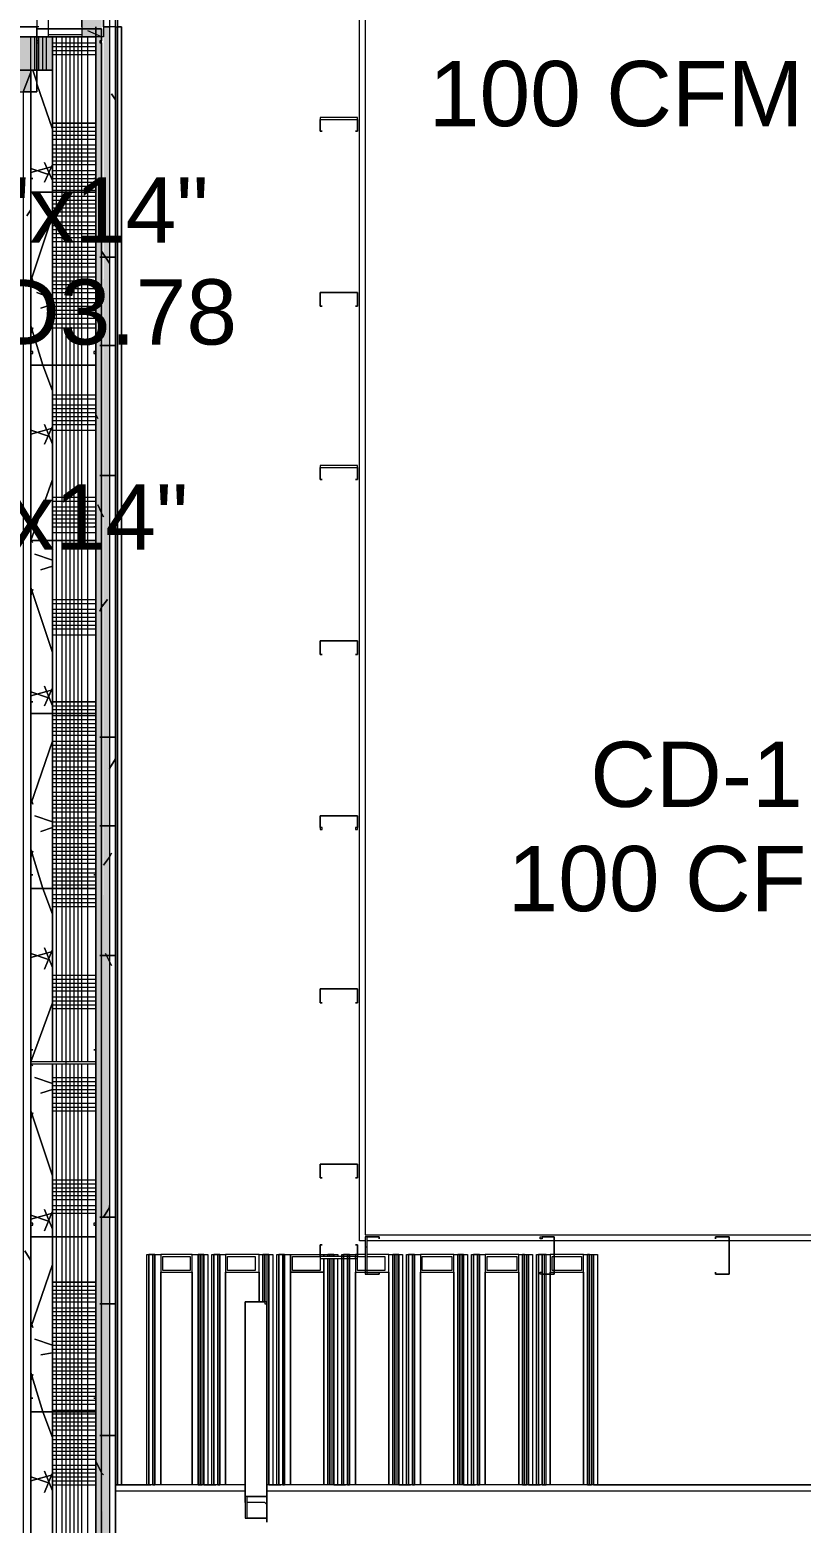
# Model space of a CAD drawing. Header units: metres. Extents: x -2 to 237, y -8 to 52.
# Drawn here: x 43.756 to 45.553, y 27.604 to 31.082 of the extents above; entities that cross this region are included whole.
import ezdxf

# ---------------------------------------------------------------- set-up
doc = ezdxf.new("R2010")
doc.units = ezdxf.units.M
doc.layers.add('PDF_Geometry', color=7, linetype='Continuous', lineweight=0, true_color=0xaaaaaa)
doc.layers.add('PDF_Solid Fills', color=7, linetype='Continuous', lineweight=0, true_color=0xffffff)
doc.layers.add('PDF_Text', color=7, linetype='Continuous', lineweight=0)
doc.styles.add('PDF Helvetica', font='')
doc.styles.get('PDF Helvetica').set_extended_font_data('Helvetica')

msp = doc.modelspace()

# ---------------------------------------------------------------- hatches: boundary and pattern name
at = {"layer": 'PDF_Solid Fills', "lineweight": 0, "transparency": 33554559}
for points in [[(43.9234, 31.0886), (43.928, 32.6522), (43.928, 32.6555), (43.8776, 32.6555), (43.8776, 31.0657), (43.9234, 31.0657)], [(43.928, 31.0886), (43.9234, 22.5851), (43.9234, 22.5622), (43.9417, 22.5622), (43.9417, 31.0886)], [(43.9234, 22.5805), (43.9234, 22.5989), (43.9188, 22.6034), (43.9234, 31.0657), (43.9097, 31.0657), (43.9097, 22.5805)]]:
    msp.add_hatch(color=256, dxfattribs=at).paths.add_polyline_path(points)
h = msp.add_hatch(color=256, dxfattribs=at)
h.paths.add_polyline_path([(43.4973, 31.0657), (43.4973, 30.9878), (43.8088, 30.9878), (43.8088, 31.0657)])
h.paths.add_polyline_path([(40.3462, 30.9878), (41.6647, 30.9924), (41.6692, 30.9924), (41.7651, 30.9878), (41.7655, 30.9878), (41.7655, 31.0657), (40.3406, 31.0657), (40.3406, 30.9878)])
h.paths.add_polyline_path([(42.4481, 31.0657), (42.4481, 30.9878), (42.8146, 30.9878), (42.8146, 31.0657)])
h = msp.add_hatch(color=256, dxfattribs=at)
h.paths.add_polyline_path([(43.4973, 31.0657), (43.4973, 30.9878), (43.8088, 30.9878), (43.8088, 31.0657)])
h.paths.add_polyline_path([(40.3462, 30.9878), (41.6647, 30.9924), (41.6692, 30.9924), (41.7651, 30.9878), (41.7655, 30.9878), (41.7655, 31.0657), (40.3406, 31.0657), (40.3406, 30.9878)])
h.paths.add_polyline_path([(42.4481, 31.0657), (42.4481, 30.9878), (42.8146, 30.9878), (42.8146, 31.0657)])
h = msp.add_hatch(color=256, dxfattribs=at)
h.paths.add_polyline_path([(41.7655, 30.9374), (41.7655, 30.9878), (40.4185, 30.9878), (40.4185, 30.9374)])
h.paths.add_polyline_path([(43.4973, 30.9878), (43.4973, 30.9374), (43.7585, 30.9374), (43.7585, 30.9878)])
h.paths.add_polyline_path([(42.4481, 30.9878), (42.4481, 30.9374), (42.8146, 30.9374), (42.8146, 30.9878)])
h = msp.add_hatch(color=256, dxfattribs=at)
h.paths.add_polyline_path([(41.7655, 30.9374), (41.7655, 30.9878), (40.4185, 30.9878), (40.4185, 30.9374)])
h.paths.add_polyline_path([(43.4973, 30.9878), (43.4973, 30.9374), (43.7585, 30.9374), (43.7585, 30.9878)])
h.paths.add_polyline_path([(42.4481, 30.9878), (42.4481, 30.9374), (42.8146, 30.9374), (42.8146, 30.9878)])

# ---------------------------------------------------------------- linework, layer by layer
at = {"layer": 'PDF_Geometry', "lineweight": 0}
for points in [[(39.8595, 22.5485), (43.7081, 22.5485), (43.9555, 22.5485), (43.9555, 31.0886), (43.9601, 31.0886), (43.9601, 32.5547), (43.9601, 32.738), (43.5248, 32.738), (43.5248, 32.5547), (43.7722, 32.5547), (43.7722, 31.0886), (43.7081, 31.0886), (43.4973, 31.0886), (43.4973, 30.8916), (43.7081, 30.8916), (43.7081, 22.7958), (40.5147, 22.7958), (40.5147, 25.5448), (40.3131, 25.5448), (40.2673, 25.5448)], [(42.2648, 22.5485), (43.5889, 22.5485), (43.9555, 22.5485), (43.9555, 31.0657), (43.9555, 31.0886), (43.9555, 27.6936), (43.9555, 31.0886), (43.9555, 27.6936), (43.9555, 31.0886), (43.9555, 32.5547), (43.9555, 32.7197), (43.9555, 32.7334), (43.9555, 32.738), (43.9601, 32.738), (43.9601, 32.7334), (43.9555, 32.7334), (43.5248, 32.7334), (42.8146, 32.7334), (42.8146, 32.7197)], [(43.5248, 32.7197), (43.5248, 32.7059), (43.7768, 32.7059), (43.928, 32.7059), (43.928, 32.6555), (43.928, 32.5547), (43.928, 32.0828), (43.928, 32.7059), (43.9418, 32.7059), (43.9418, 31.0886), (43.928, 31.0886), (43.9418, 31.0886), (43.9418, 31.0657), (43.9418, 22.5622), (43.9234, 22.5622), (43.7081, 22.5622), (39.8595, 22.5622)], [(43.5248, 32.6555), (43.5248, 32.7059), (42.8146, 32.7059), (42.8146, 32.7197), (43.5248, 32.7197), (43.7768, 32.7197), (43.9418, 32.7197), (43.9418, 32.7059), (43.9418, 32.5547), (43.9418, 31.0886), (43.9418, 22.5622), (43.9234, 22.5622), (43.9234, 31.0519), (43.9234, 22.5805), (43.9097, 22.5805), (43.7081, 22.5805), (39.8595, 22.5805)], [(43.9601, 32.5547), (43.9601, 31.0886), (43.9601, 27.6936), (43.9601, 31.0932), (43.9601, 32.5547), (43.9601, 32.7197), (43.9555, 32.7197)], [(42.8146, 31.0657), (42.8146, 31.0886), (43.4973, 31.0886), (43.4973, 31.0657), (43.7081, 31.0657), (43.7722, 31.0657), (43.7997, 31.0657), (43.7997, 31.084), (43.7997, 31.0886), (43.7997, 32.5547), (43.7997, 32.5776), (43.7768, 32.5776), (43.5248, 32.5776), (42.8146, 32.5776), (42.8146, 32.5547), (43.5248, 32.5547), (43.5248, 32.5776), (43.7768, 32.5776), (43.7997, 32.5776), (43.7997, 32.5547), (43.5248, 32.5547), (43.5248, 32.5776)], [(44.5374, 28.2618), (44.5237, 28.2618), (44.5237, 28.2754), (44.5237, 31.9454), (44.5237, 31.9591), (51.868, 31.9591), (51.868, 31.9454), (51.868, 31.6888), (51.868, 31.281), (51.868, 30.8778)], [(51.8496, 31.6842), (51.8496, 31.9454), (44.5374, 31.9454), (44.5374, 28.2754), (51.8496, 28.2754), (51.8496, 28.4083)], [(43.928, 31.4368), (43.928, 31.0886), (43.928, 31.4368), (43.928, 31.0886), (43.928, 31.0657), (43.9234, 31.0657), (43.9097, 31.0657)], [(43.8776, 31.4322), (43.8776, 31.0886), (43.8776, 31.4322), (43.8776, 31.0886), (43.8776, 31.084), (43.8776, 31.0657), (43.8089, 31.0657), (43.7997, 31.0657)], [(43.7768, 31.0886), (43.4973, 31.0886), (43.4973, 31.0657), (43.7722, 31.0657), (43.9097, 31.0657), (43.9097, 31.084), (43.9097, 31.0886), (43.9097, 31.084), (43.9097, 22.7454), (43.9097, 22.5943), (43.9097, 22.5805), (43.9234, 22.5805), (43.9234, 31.0519)], [(43.9555, 22.5485), (43.9555, 31.0886), (43.9555, 22.5485)], [(43.9693, 27.6936), (43.9693, 31.0886)], [(43.9693, 27.6936), (43.9693, 31.0886)], [(43.8776, 31.0657), (43.9097, 31.0657), (43.9097, 22.7454), (43.9097, 22.5943), (43.8089, 22.5943), (43.7081, 22.5943), (39.8595, 22.5943)], [(42.4481, 30.9374), (42.4481, 30.9878), (41.7655, 30.9878), (41.7655, 31.0657), (42.4481, 31.0657), (42.8146, 31.0657), (43.4973, 31.0657), (42.8146, 31.0657), (42.8146, 30.9878), (43.4973, 30.9878), (43.7081, 30.9878), (43.7585, 30.9878), (43.7722, 30.9878), (43.8089, 30.9878), (43.8089, 30.7037), (43.8089, 30.3006), (43.8089, 29.8928), (43.8089, 29.4896), (43.8089, 29.0819), (43.8089, 28.6787)], [(43.9097, 22.7454), (43.9097, 31.0657), (43.8089, 31.0657), (43.8089, 30.7037), (43.8089, 30.3006), (43.8089, 29.8928), (43.8089, 29.4896), (43.8089, 29.0819), (43.8089, 28.6787), (43.8089, 29.0819), (43.8089, 29.4896), (43.8089, 29.8928), (43.8089, 30.3006), (43.8089, 30.7037), (43.8089, 30.9878), (43.7722, 30.9878), (43.7585, 30.9878), (43.7585, 22.6996)], [(43.7722, 30.997), (43.7722, 30.997)], [(43.4973, 30.9374), (43.7081, 30.9374), (43.7402, 30.9374), (43.7585, 30.9374)], [(43.7585, 22.7454), (43.7585, 30.9374)], [(43.8089, 28.6741), (43.8089, 28.2709), (43.8089, 27.8631), (43.8089, 27.4599), (43.8089, 27.0522), (43.8089, 26.649), (43.8089, 26.2412), (43.8089, 25.8381)], [(46.5991, 28.2618), (46.1959, 28.2618), (45.7881, 28.2618), (45.385, 28.2618), (44.9772, 28.2618), (44.5419, 28.2618)], [(44.9772, 28.2709), (44.9772, 28.2709)], [(44.9772, 28.2709), (44.9772, 28.2709)], [(45.3529, 28.2663), (45.3529, 28.2663)], [(45.3529, 28.2663), (45.3529, 28.2663)], [(44.0288, 27.6936), (44.0288, 28.2296), (44.0379, 28.2296)], [(44.0425, 27.6936), (44.0471, 27.6936), (44.0471, 28.2296), (44.0609, 28.2296), (44.0609, 27.6936), (44.0609, 28.1884), (44.1342, 28.1884), (44.1342, 27.6936), (44.1342, 28.2296), (44.1479, 28.2296), (44.1479, 27.6936), (44.1571, 27.6936), (44.1571, 28.2296)], [(44.0471, 28.2296), (44.0471, 28.2296)], [(44.1479, 27.6936), (44.1479, 28.2296), (44.1525, 28.2296), (44.1571, 28.2296), (44.1708, 28.2296), (44.1708, 27.6936)], [(44.18, 27.6936), (44.18, 28.2296), (44.1891, 28.2296)], [(44.1937, 27.6936), (44.1983, 27.6936), (44.1983, 28.2296), (44.2121, 28.2296), (44.2121, 27.6936), (44.2121, 28.1884), (44.29, 28.1884), (44.29, 28.1197), (44.29, 28.2296), (44.2991, 28.2296), (44.2991, 28.1197), (44.2991, 28.2296), (44.3037, 28.2296), (44.3083, 28.2296), (44.322, 28.2296), (44.322, 27.6936)], [(44.1983, 28.2296), (44.1983, 28.2296)], [(44.3083, 28.2296), (44.3083, 28.1197), (44.3083, 28.1151)], [(44.3312, 27.6936), (44.3312, 28.2296), (44.3404, 28.2296)], [(44.345, 27.6936), (44.3495, 27.6936), (44.3495, 28.2296), (44.3632, 28.2296), (44.3632, 27.6936), (44.3632, 28.1884), (44.4412, 28.1884), (44.4412, 27.6936), (44.4412, 28.2205), (44.4412, 28.1884), (44.3632, 28.1884), (44.3632, 28.2296), (44.432, 28.2296), (44.4412, 28.2296), (44.4412, 28.2251), (44.4412, 28.2296), (44.4503, 28.2296), (44.4503, 28.2251), (44.4503, 28.2296), (44.4549, 28.2296), (44.4595, 28.2296), (44.4732, 28.2296), (44.4732, 28.2251)], [(44.3495, 28.2296), (44.3495, 28.2296)], [(44.432, 28.2205), (44.432, 28.193), (44.3678, 28.193), (44.3678, 28.2251), (44.432, 28.2251)], [(44.4595, 28.2205), (44.4595, 27.6936), (44.4503, 27.6936), (44.4503, 28.2205), (44.4503, 27.6936)], [(44.4595, 28.2296), (44.4595, 28.2251)], [(44.4732, 27.6936), (44.4732, 28.2205)], [(44.4824, 27.6936), (44.4824, 28.2205), (44.4824, 28.2296), (44.4915, 28.2296)], [(44.4961, 27.6936), (44.5007, 27.6936), (44.5007, 28.2205), (44.5007, 28.2296), (44.5145, 28.2296), (44.5145, 28.2205), (44.5145, 27.6936), (44.5145, 28.1884), (44.5374, 28.1884), (44.5923, 28.1884), (44.5923, 27.6936), (44.5923, 28.2296), (44.6015, 28.2296), (44.6015, 27.6936), (44.6015, 28.2296), (44.6061, 28.2296), (44.6107, 28.2296), (44.6244, 28.2296), (44.6244, 27.6936)], [(44.5007, 28.2296), (44.5007, 28.2296)], [(44.5374, 28.2296), (44.5191, 28.2296), (44.5145, 28.2296), (44.5145, 28.2205), (44.5145, 28.1884), (44.5374, 28.1884), (44.5923, 28.1884), (44.5923, 28.2296), (44.5419, 28.2296)], [(44.5419, 28.2251), (44.5832, 28.2251), (44.5832, 28.193), (44.5374, 28.193), (44.5191, 28.193), (44.5191, 28.2251), (44.5374, 28.2251)], [(44.6107, 28.2296), (44.6107, 27.6936), (44.6015, 27.6936)], [(44.6336, 27.6936), (44.6336, 28.2296), (44.6427, 28.2296)], [(44.6473, 27.6936), (44.6519, 27.6936), (44.6519, 28.2296), (44.6657, 28.2296), (44.6657, 27.6936), (44.6657, 28.1884), (44.7435, 28.1884), (44.7435, 27.6936), (44.7435, 28.2296), (44.7527, 28.2296), (44.7527, 27.6936), (44.7527, 28.2296), (44.7573, 28.2296), (44.7619, 28.2296), (44.7756, 28.2296), (44.7756, 27.6936)], [(44.6519, 28.2296), (44.6519, 28.2296)], [(44.7619, 28.2296), (44.7619, 27.6936), (44.7527, 27.6936)], [(44.7848, 27.6936), (44.7848, 28.2296), (44.794, 28.2296)], [(44.7986, 27.6936), (44.8031, 27.6936), (44.8031, 28.2296), (44.8168, 28.2296), (44.8168, 27.6936), (44.8168, 28.1884), (44.8948, 28.1884), (44.8948, 27.6936), (44.8948, 28.2296), (44.9039, 28.2296), (44.9039, 27.6936), (44.9039, 28.2296), (44.9085, 28.2296), (44.913, 28.2296), (44.9176, 28.2296), (44.9176, 27.6936), (44.9176, 28.2296)], [(44.8031, 28.2296), (44.8031, 28.2296)], [(44.9085, 27.6936), (44.9085, 28.2296), (44.9039, 28.2296), (44.913, 28.2296), (44.9176, 28.2296), (44.9268, 28.2296), (44.9268, 27.6936)], [(44.936, 27.6936), (44.936, 28.2296), (44.9451, 28.2296)], [(44.9497, 27.6936), (44.9497, 28.1838), (44.9497, 28.2296), (44.9497, 28.1838), (44.9497, 27.6936), (44.9589, 27.6936), (44.9589, 28.1838), (44.9589, 28.2296), (44.9543, 28.2296), (44.9497, 28.2296), (44.9406, 28.2296), (44.9497, 28.2296), (44.9589, 28.2296), (44.9543, 28.2296), (44.9543, 28.1838), (44.9543, 27.6936)], [(44.9589, 27.6936), (44.9589, 28.1838), (44.9589, 28.2296), (44.968, 28.2296), (44.968, 28.1838), (44.968, 27.6936), (44.968, 28.1838), (44.968, 28.1884), (44.9772, 28.1884), (45.0459, 28.1884), (45.0459, 27.6936), (45.0459, 28.2296), (45.0551, 28.2296), (45.0597, 28.2296), (45.0643, 28.2296), (45.0689, 28.2296), (45.0689, 27.6936), (45.0689, 28.2296)], [(45.0597, 27.6936), (45.0597, 28.2296), (45.0551, 28.2296), (45.0643, 28.2296), (45.0689, 28.2296), (45.078, 28.2296), (45.078, 27.6936)], [(44.9772, 28.1838), (44.9772, 28.1838)], [(44.9772, 28.1838), (44.9772, 28.1838)], [(45.3529, 28.1884), (45.3529, 28.1884)], [(45.3529, 28.1884), (45.3529, 28.1884)], [(44.3083, 28.0785), (44.3083, 27.6662), (44.3083, 27.6157), (44.3083, 27.6111), (44.3083, 27.6066), (44.3083, 28.0739)], [(44.2579, 27.6936), (43.9555, 27.6936), (44.0379, 27.6936)], [(43.9967, 27.6936), (43.9555, 27.6936)], [(44.1617, 27.6936), (44.1891, 27.6936)], [(45.0689, 27.6936), (46.8603, 27.6936), (44.3083, 27.6936)], [(44.3128, 27.6936), (44.3404, 27.6936)], [(44.464, 27.6936), (44.4915, 27.6936)], [(44.6153, 27.6936), (44.6427, 27.6936)], [(44.7664, 27.6936), (44.794, 27.6936)], [(44.9039, 27.6936), (44.913, 27.6936)], [(44.9176, 27.6936), (44.9451, 27.6936)], [(45.0551, 27.6936), (45.0643, 27.6936)], [(43.9555, 27.6798), (44.2579, 27.6798)], [(44.3083, 27.6478), (44.3037, 27.6524), (44.2625, 27.6524)], [(44.3083, 27.6798), (46.8603, 27.6798)]]:
    msp.add_lwpolyline(points, dxfattribs=at)
for points in [[(43.9601, 31.0886), (43.9647, 31.0886), (43.9693, 31.0886), (43.9647, 31.0886), (43.9693, 31.0886), (43.9647, 31.0886), (43.9601, 31.0886), (43.9601, 27.6936), (43.9601, 31.0932), (43.9601, 32.5547)], [(43.7722, 31.0886), (43.6944, 31.0886), (43.7722, 31.0886), (43.7722, 30.9374)], [(43.9555, 31.0886), (43.9418, 31.0886), (43.9418, 22.5485), (43.9555, 22.5485)], [(43.9693, 31.0886), (43.9693, 27.6936)], [(43.4973, 31.0657), (43.4973, 30.9878), (43.7722, 30.9878), (43.8089, 30.9878), (43.8089, 31.0657), (43.7722, 31.0657)], [(43.9234, 31.0519), (43.9234, 31.084), (43.7768, 31.084), (43.7722, 31.084), (43.7722, 31.0519), (43.7768, 31.0519), (43.7768, 31.0565), (43.7722, 31.0565), (43.7722, 31.084), (43.7768, 31.084), (43.9234, 31.084), (43.9234, 31.0565), (43.9188, 31.0565), (43.9188, 31.0519)], [(43.4973, 30.9878), (43.4973, 30.9374), (43.7585, 30.9374), (43.7585, 30.9878)], [(43.7585, 22.7454), (43.7585, 30.9374), (43.7402, 30.9374), (43.7402, 22.7454)], [(43.7447, 30.9374), (43.7722, 30.9374)], [(44.5191, 30.8458), (44.5191, 30.8733), (44.5191, 30.8778), (44.432, 30.8778), (44.432, 30.8733), (44.432, 30.8458), (44.4366, 30.8458), (44.432, 30.8458), (44.432, 30.8733), (44.5191, 30.8733), (44.5191, 30.8458), (44.5145, 30.8458)], [(44.5191, 30.8458), (44.5191, 30.8733), (44.5191, 30.8778), (44.432, 30.8778), (44.432, 30.8733), (44.432, 30.8458), (44.4366, 30.8458), (44.432, 30.8458), (44.432, 30.8733), (44.5191, 30.8733), (44.5191, 30.8458), (44.5145, 30.8458)], [(43.7585, 30.7358), (43.7585, 30.7083), (43.7585, 30.7037), (43.9097, 30.7037), (43.9097, 30.7083), (43.9097, 30.7358), (43.9051, 30.7358), (43.9097, 30.7358), (43.9097, 30.7083), (43.9097, 30.7037), (43.7585, 30.7037), (43.7585, 30.7083), (43.7585, 30.7358), (43.7631, 30.7358)], [(44.5191, 30.438), (44.5191, 30.47), (44.432, 30.47), (44.432, 30.438), (44.4366, 30.438), (44.432, 30.438), (44.432, 30.47), (44.5191, 30.47), (44.5191, 30.438), (44.5145, 30.438)], [(44.5191, 30.438), (44.5191, 30.47), (44.432, 30.47), (44.432, 30.438), (44.4366, 30.438), (44.432, 30.438), (44.432, 30.47), (44.5191, 30.47), (44.5191, 30.438), (44.5145, 30.438)], [(43.7585, 30.3326), (43.7585, 30.3006), (43.9097, 30.3006), (43.9097, 30.3326), (43.9051, 30.3326), (43.9051, 30.328), (43.9097, 30.328), (43.9097, 30.3006), (43.7585, 30.3006), (43.7585, 30.328), (43.7631, 30.328), (43.7631, 30.3326)], [(44.5191, 30.0348), (44.5191, 30.0623), (44.5191, 30.0669), (44.432, 30.0669), (44.432, 30.0623), (44.432, 30.0348), (44.4366, 30.0348), (44.432, 30.0348), (44.432, 30.0623), (44.5191, 30.0623), (44.5191, 30.0348), (44.5145, 30.0348)], [(44.5191, 30.0348), (44.5191, 30.0623), (44.5191, 30.0669), (44.432, 30.0669), (44.432, 30.0623), (44.432, 30.0348), (44.4366, 30.0348), (44.432, 30.0348), (44.432, 30.0623), (44.5191, 30.0623), (44.5191, 30.0348), (44.5145, 30.0348)], [(43.7585, 29.9248), (43.7585, 29.8974), (43.7585, 29.8928), (43.9097, 29.8928), (43.9097, 29.8974), (43.9097, 29.9248), (43.9051, 29.9248), (43.9097, 29.9248), (43.9097, 29.8974), (43.9097, 29.8928), (43.7585, 29.8928), (43.7585, 29.8974), (43.7585, 29.9248), (43.7631, 29.9248)], [(44.5191, 29.6271), (44.5191, 29.6545), (44.5191, 29.6591), (44.432, 29.6591), (44.432, 29.6545), (44.432, 29.6271), (44.4366, 29.6271), (44.432, 29.6271), (44.432, 29.6545), (44.432, 29.6591), (44.5191, 29.6591), (44.5191, 29.6545), (44.5191, 29.6271), (44.5145, 29.6271)], [(44.5191, 29.6271), (44.5191, 29.6545), (44.5191, 29.6591), (44.432, 29.6591), (44.432, 29.6545), (44.432, 29.6271), (44.4366, 29.6271), (44.432, 29.6271), (44.432, 29.6545), (44.432, 29.6591), (44.5191, 29.6591), (44.5191, 29.6545), (44.5191, 29.6271), (44.5145, 29.6271)], [(43.7585, 29.5171), (43.7585, 29.4896), (43.9097, 29.4896), (43.9097, 29.5171), (43.9051, 29.5171), (43.9097, 29.5171), (43.9097, 29.4896), (43.7585, 29.4896), (43.7585, 29.5171), (43.7631, 29.5171)], [(44.5191, 29.2193), (44.5191, 29.2514), (44.432, 29.2514), (44.432, 29.2193), (44.4366, 29.2193), (44.4366, 29.2239), (44.432, 29.2239), (44.432, 29.2514), (44.5191, 29.2514), (44.5191, 29.2239), (44.5145, 29.2239), (44.5145, 29.2193)], [(44.5191, 29.2193), (44.5191, 29.2514), (44.432, 29.2514), (44.432, 29.2193), (44.4366, 29.2193), (44.4366, 29.2239), (44.432, 29.2239), (44.432, 29.2514), (44.5191, 29.2514), (44.5191, 29.2239), (44.5145, 29.2239), (44.5145, 29.2193)], [(43.7585, 29.1139), (43.7585, 29.0819), (43.9097, 29.0819), (43.9097, 29.1139), (43.9051, 29.1139), (43.9097, 29.1139), (43.9097, 29.0819), (43.7585, 29.0819), (43.7585, 29.1139), (43.7631, 29.1139)], [(44.5191, 28.8161), (44.5191, 28.8436), (44.5191, 28.8482), (44.432, 28.8482), (44.432, 28.8436), (44.432, 28.8161), (44.4366, 28.8161), (44.432, 28.8161), (44.432, 28.8436), (44.432, 28.8482), (44.5191, 28.8482), (44.5191, 28.8436), (44.5191, 28.8161), (44.5145, 28.8161)], [(44.5191, 28.8161), (44.5191, 28.8436), (44.5191, 28.8482), (44.432, 28.8482), (44.432, 28.8436), (44.432, 28.8161), (44.4366, 28.8161), (44.432, 28.8161), (44.432, 28.8436), (44.432, 28.8482), (44.5191, 28.8482), (44.5191, 28.8436), (44.5191, 28.8161), (44.5145, 28.8161)], [(43.7585, 28.7062), (43.7585, 28.6787), (43.7585, 28.6741), (43.9097, 28.6741), (43.9097, 28.6787), (43.9097, 28.7062), (43.9051, 28.7062), (43.9097, 28.7062), (43.9097, 28.6787), (43.7585, 28.6787), (43.7585, 28.7062), (43.7631, 28.7062)], [(43.8089, 28.6741), (43.8089, 28.2709), (43.8089, 27.8631), (43.8089, 27.4599), (43.8089, 27.0522), (43.8089, 26.649), (43.8089, 26.2412), (43.8089, 25.8381), (43.8089, 26.2412), (43.8089, 26.649), (43.8089, 27.0522), (43.8089, 27.4599), (43.8089, 27.8631), (43.8089, 28.2709)], [(44.5191, 28.4083), (44.5191, 28.4404), (44.432, 28.4404), (44.432, 28.4083), (44.4366, 28.4083), (44.432, 28.4083), (44.432, 28.4404), (44.5191, 28.4404), (44.5191, 28.4083), (44.5145, 28.4083)], [(44.5191, 28.4083), (44.5191, 28.4404), (44.432, 28.4404), (44.432, 28.4083), (44.4366, 28.4083), (44.432, 28.4083), (44.432, 28.4404), (44.5191, 28.4404), (44.5191, 28.4083), (44.5145, 28.4083)], [(43.7585, 28.303), (43.7585, 28.2709), (43.9097, 28.2709), (43.9097, 28.303), (43.9051, 28.303), (43.9051, 28.2984), (43.9097, 28.2984), (43.9097, 28.2709), (43.7585, 28.2709), (43.7585, 28.2984), (43.7631, 28.2984), (43.7631, 28.303)], [(44.432, 28.2526), (44.432, 28.2251), (44.432, 28.2205), (44.5191, 28.2205), (44.5191, 28.2251), (44.5191, 28.2526), (44.5145, 28.2526), (44.5191, 28.2526), (44.5191, 28.2251), (44.432, 28.2251), (44.432, 28.2526), (44.4366, 28.2526)], [(44.432, 28.2526), (44.432, 28.2251), (44.432, 28.2205), (44.5191, 28.2205), (44.5191, 28.2251), (44.5191, 28.2526), (44.5145, 28.2526), (44.5191, 28.2526), (44.5191, 28.2251), (44.432, 28.2251), (44.432, 28.2526), (44.4366, 28.2526)], [(44.5694, 28.2709), (44.5419, 28.2709), (44.5374, 28.2709), (44.5374, 28.1838), (44.5419, 28.1838), (44.5694, 28.1838), (44.5694, 28.1884), (44.5694, 28.1838), (44.5419, 28.1838), (44.5419, 28.2709), (44.5694, 28.2709), (44.5694, 28.2663)], [(44.9772, 28.2709), (44.9772, 28.1838), (44.9451, 28.1838), (44.9451, 28.1884), (44.9497, 28.1884), (44.9497, 28.1838), (44.9772, 28.1838), (44.9772, 28.2709), (44.9497, 28.2709), (44.9497, 28.2663), (44.9451, 28.2663), (44.9451, 28.2709)], [(45.3529, 28.2663), (45.3529, 28.2709)], [(45.3804, 28.2709), (45.385, 28.2709), (45.385, 28.1838), (45.3804, 28.1838), (45.3529, 28.1838), (45.3529, 28.1884), (45.3529, 28.1838), (45.3804, 28.1838), (45.385, 28.1838), (45.385, 28.2709), (45.3804, 28.2709), (45.3529, 28.2709)], [(45.3529, 28.2663), (45.3529, 28.2709)], [(45.3804, 28.2709), (45.385, 28.2709), (45.385, 28.1838), (45.3804, 28.1838), (45.3529, 28.1838), (45.3529, 28.1884), (45.3529, 28.1838), (45.3804, 28.1838), (45.385, 28.1838), (45.385, 28.2709), (45.3804, 28.2709), (45.3529, 28.2709)], [(44.0471, 28.2296), (44.0425, 28.2296), (44.0334, 28.2296), (44.0425, 28.2296)], [(44.0334, 28.2296), (44.0334, 27.6936)], [(44.0425, 27.6936), (44.0425, 28.2296)], [(44.0471, 27.6936), (44.0471, 28.2296)], [(44.1342, 28.2296), (44.0609, 28.2296), (44.0609, 28.1884), (44.1342, 28.1884)], [(44.0655, 28.193), (44.0655, 28.2251), (44.1296, 28.2251), (44.1296, 28.193)], [(44.1617, 28.2296), (44.1571, 28.2296), (44.1525, 28.2296), (44.1479, 28.2296), (44.1571, 28.2296)], [(44.1525, 27.6936), (44.1525, 28.2296)], [(44.1617, 28.2296), (44.1617, 27.6936)], [(44.1983, 28.2296), (44.1937, 28.2296), (44.1846, 28.2296), (44.1937, 28.2296)], [(44.1846, 28.2296), (44.1846, 27.6936)], [(44.1937, 27.6936), (44.1937, 28.2296)], [(44.1983, 27.6936), (44.1983, 28.2296)], [(44.29, 28.2296), (44.2121, 28.2296), (44.2121, 28.1884), (44.29, 28.1884)], [(44.2167, 28.193), (44.2167, 28.2251), (44.2808, 28.2251), (44.2808, 28.193)], [(44.3128, 28.2296), (44.3083, 28.2296), (44.3037, 28.2296), (44.2991, 28.2296), (44.3083, 28.2296)], [(44.3037, 28.1197), (44.3037, 28.2296)], [(44.3128, 28.2296), (44.3128, 27.6936)], [(44.3495, 28.2296), (44.345, 28.2296), (44.3358, 28.2296), (44.345, 28.2296)], [(44.3358, 28.2296), (44.3358, 27.6936)], [(44.345, 27.6936), (44.345, 28.2296)], [(44.3495, 27.6936), (44.3495, 28.2296)], [(44.464, 28.2296), (44.4595, 28.2296), (44.4549, 28.2296), (44.4503, 28.2296), (44.4595, 28.2296)], [(44.4549, 28.2251), (44.4549, 28.2296)], [(44.4549, 27.6936), (44.4549, 28.2205)], [(44.464, 28.2296), (44.464, 28.2251)], [(44.464, 28.2205), (44.464, 27.6936)], [(44.5007, 28.2296), (44.4961, 28.2296), (44.487, 28.2296), (44.4961, 28.2296)], [(44.487, 28.2296), (44.487, 28.2205), (44.487, 27.6936), (44.487, 28.2205)], [(44.4961, 27.6936), (44.4961, 28.2205), (44.4961, 28.2296), (44.4961, 28.2205)], [(44.5007, 27.6936), (44.5007, 28.2205), (44.5007, 28.2296), (44.5007, 28.2205)], [(44.6153, 28.2296), (44.6107, 28.2296), (44.6061, 28.2296), (44.6015, 28.2296), (44.6107, 28.2296)], [(44.6061, 27.6936), (44.6061, 28.2296)], [(44.6153, 28.2296), (44.6153, 27.6936)], [(44.6519, 28.2296), (44.6473, 28.2296), (44.6381, 28.2296), (44.6473, 28.2296)], [(44.6381, 28.2296), (44.6381, 27.6936)], [(44.6473, 27.6936), (44.6473, 28.2296)], [(44.6519, 27.6936), (44.6519, 28.2296)], [(44.7435, 28.2296), (44.6657, 28.2296), (44.6657, 28.1884), (44.7435, 28.1884)], [(44.6702, 28.193), (44.6702, 28.2251), (44.7389, 28.2251), (44.7389, 28.193)], [(44.7664, 28.2296), (44.7619, 28.2296), (44.7573, 28.2296), (44.7527, 28.2296), (44.7619, 28.2296)], [(44.7573, 27.6936), (44.7573, 28.2296)], [(44.7664, 28.2296), (44.7664, 27.6936)], [(44.8031, 28.2296), (44.7986, 28.2296), (44.7894, 28.2296), (44.7986, 28.2296)], [(44.7894, 28.2296), (44.7894, 27.6936)], [(44.7986, 27.6936), (44.7986, 28.2296)], [(44.8031, 27.6936), (44.8031, 28.2296)], [(44.8948, 28.2296), (44.8168, 28.2296), (44.8168, 28.1884), (44.8948, 28.1884)], [(44.8214, 28.193), (44.8214, 28.2251), (44.8902, 28.2251), (44.8902, 28.193)], [(44.913, 27.6936), (44.913, 28.2296)], [(44.9406, 28.2296), (44.9406, 27.6936)], [(45.0459, 28.2296), (44.9772, 28.2296), (44.968, 28.2296), (44.968, 28.1884), (44.9772, 28.1884), (45.0459, 28.1884)], [(44.9726, 28.193), (44.9726, 28.2251), (44.9772, 28.2251), (45.0413, 28.2251), (45.0413, 28.193), (44.9772, 28.193)], [(45.0551, 27.6936), (45.0551, 28.2296)], [(45.0643, 27.6936), (45.0643, 28.2296)], [(44.2579, 27.6524), (44.2579, 28.1197)], [(44.3083, 28.1197), (44.2579, 28.1197), (44.2625, 28.1197), (44.3037, 28.1197), (44.3037, 28.1151), (44.3083, 28.1151), (44.3083, 28.0785), (44.3083, 28.0739)], [(43.7585, 27.8952), (43.7585, 27.8677), (43.7585, 27.8631), (43.9097, 27.8631), (43.9097, 27.8677), (43.9097, 27.8952), (43.9051, 27.8952), (43.9097, 27.8952), (43.9097, 27.8677), (43.9097, 27.8631), (43.7585, 27.8631), (43.7585, 27.8677), (43.7585, 27.8952), (43.7631, 27.8952)], [(44.3083, 27.6157), (44.3083, 27.6662), (44.2579, 27.6662), (44.2579, 27.6157)], [(44.2625, 27.6157), (44.2625, 27.6662), (44.3083, 27.6662), (44.3083, 27.6157)]]:
    msp.add_lwpolyline(points, close=True, dxfattribs=at)
at = {"layer": 'PDF_Geometry', "color": 254, "lineweight": 0, "true_color": 0xd4d4d4}
for points in [[(43.7585, 30.9878), (43.7585, 31.0657)], [(43.7676, 30.9878), (43.7676, 31.0657)], [(43.7768, 30.9878), (43.7768, 31.0657)], [(43.786, 30.9878), (43.786, 31.0657)], [(43.7952, 30.9878), (43.7952, 31.0657)], [(43.8089, 30.9878), (43.8089, 31.0657), (43.9097, 31.0657)], [(43.8089, 28.6787), (43.8089, 29.0819), (43.8089, 29.4896), (43.8089, 29.8928), (43.8089, 30.3006), (43.8089, 30.7037), (43.8089, 31.0657)], [(43.818, 28.6787), (43.818, 29.0819), (43.818, 29.4896), (43.818, 29.8928), (43.818, 30.3006), (43.818, 30.7037), (43.818, 31.0657)], [(43.8318, 28.6787), (43.8318, 29.0819), (43.8318, 29.4896), (43.8318, 29.8928), (43.8318, 30.3006), (43.8318, 30.7037), (43.8318, 31.0657)], [(43.841, 26.649), (43.841, 27.0522), (43.841, 27.4599), (43.841, 27.8631), (43.841, 28.2709), (43.841, 28.6741), (43.841, 29.0819), (43.841, 29.4896), (43.841, 29.8928), (43.841, 30.3006), (43.841, 30.7037), (43.841, 31.0657)], [(43.8501, 28.6787), (43.8501, 29.0819), (43.8501, 29.4896), (43.8501, 29.8928), (43.8501, 30.3006), (43.8501, 30.7037), (43.8501, 31.0657)], [(43.8593, 28.6787), (43.8593, 29.0819), (43.8593, 29.4896), (43.8593, 29.8928), (43.8593, 30.3006), (43.8593, 30.7037), (43.8593, 31.0657)], [(43.8684, 28.6787), (43.8684, 29.0819), (43.8684, 29.4896), (43.8684, 29.8928), (43.8684, 30.3006), (43.8684, 30.7037), (43.8684, 31.0657)], [(43.8776, 28.6787), (43.8776, 29.0819), (43.8776, 29.4896), (43.8776, 29.8928), (43.8776, 30.3006), (43.8776, 30.7037), (43.8776, 31.0657)], [(43.8914, 28.6787), (43.8914, 29.0819), (43.8914, 29.4896), (43.8914, 29.8928), (43.8914, 30.3006), (43.8914, 30.7037), (43.8914, 31.0657)], [(43.8089, 31.0519), (43.9097, 31.0519)], [(43.8089, 31.0428), (43.9097, 31.0428)], [(43.8089, 31.0336), (43.9097, 31.0336)], [(43.8089, 31.0244), (43.9097, 31.0244)], [(43.8089, 30.855), (43.9097, 30.855)], [(43.8089, 30.8458), (43.9097, 30.8458)], [(43.8089, 30.8366), (43.9097, 30.8366)], [(43.8089, 30.8274), (43.9097, 30.8274)], [(43.8089, 30.8137), (43.9097, 30.8137)], [(43.8089, 30.8046), (43.9097, 30.8046)], [(43.8089, 30.7954), (43.9097, 30.7954)], [(43.8089, 30.7862), (43.9097, 30.7862)], [(43.8089, 30.7771), (43.9097, 30.7771)], [(43.8089, 30.7679), (43.9097, 30.7679)], [(43.8089, 30.7541), (43.9097, 30.7541)], [(43.8089, 30.7449), (43.9097, 30.7449)], [(43.8089, 30.7358), (43.9097, 30.7358)], [(43.8089, 30.7267), (43.9097, 30.7267)], [(43.8089, 30.7175), (43.9097, 30.7175)], [(43.8089, 30.7083), (43.9097, 30.7083)], [(43.8089, 30.6946), (43.9097, 30.6946)], [(43.8089, 30.6854), (43.9097, 30.6854)], [(43.8089, 30.6763), (43.9097, 30.6763)], [(43.8089, 30.6671), (43.9097, 30.6671)], [(43.8089, 30.6579), (43.9097, 30.6579)], [(43.8089, 30.6487), (43.9097, 30.6487)], [(43.8089, 30.635), (43.9097, 30.635)], [(43.8089, 30.6259), (43.9097, 30.6259)], [(43.8089, 30.6167), (43.9097, 30.6167)], [(43.8089, 30.6075), (43.9097, 30.6075)], [(43.8089, 30.5984), (43.9097, 30.5984)], [(43.8089, 30.5892), (43.9097, 30.5892)], [(43.8089, 30.5755), (43.9097, 30.5755)], [(43.8089, 30.5663), (43.9097, 30.5663)], [(43.8089, 30.5571), (43.9097, 30.5571)], [(43.8089, 30.548), (43.9097, 30.548)], [(43.8089, 30.5388), (43.9097, 30.5388)], [(43.8089, 30.5297), (43.9097, 30.5297)], [(43.8089, 30.5159), (43.9097, 30.5159)], [(43.8089, 30.5067), (43.9097, 30.5067)], [(43.8089, 30.4976), (43.9097, 30.4976)], [(43.8089, 30.4884), (43.9097, 30.4884)], [(43.8089, 30.4792), (43.9097, 30.4792)], [(43.8089, 30.47), (43.9097, 30.47)], [(43.8089, 30.4563), (43.9097, 30.4563)], [(43.8089, 30.4472), (43.9097, 30.4472)], [(43.8089, 30.438), (43.9097, 30.438)], [(43.8089, 30.4288), (43.9097, 30.4288)], [(43.8089, 30.4197), (43.9097, 30.4197)], [(43.8089, 30.4105), (43.9097, 30.4105)], [(43.8089, 30.3968), (43.9097, 30.3968)], [(43.8089, 30.3876), (43.9097, 30.3876)], [(43.8089, 30.2318), (43.9097, 30.2318)], [(43.8089, 30.2227), (43.9097, 30.2227)], [(43.8089, 30.2089), (43.9097, 30.2089)], [(43.8089, 30.1997), (43.9097, 30.1997)], [(43.8089, 30.1906), (43.9097, 30.1906)], [(43.8089, 30.1815), (43.9097, 30.1815)], [(43.8089, 30.1723), (43.9097, 30.1723)], [(43.8089, 30.1631), (43.9097, 30.1631)], [(43.8089, 30.1494), (43.9097, 30.1494)], [(43.8089, 29.9936), (43.9097, 29.9936)], [(43.8089, 29.9844), (43.9097, 29.9844)], [(43.8089, 29.9707), (43.9097, 29.9707)], [(43.8089, 29.9615), (43.9097, 29.9615)], [(43.8089, 29.9524), (43.9097, 29.9524)], [(43.8089, 29.9432), (43.9097, 29.9432)], [(43.8089, 29.934), (43.9097, 29.934)], [(43.8089, 29.9248), (43.9097, 29.9248)], [(43.8089, 29.9111), (43.9097, 29.9111)], [(43.8089, 29.7554), (43.9097, 29.7554)], [(43.8089, 29.7462), (43.9097, 29.7462)], [(43.8089, 29.7324), (43.9097, 29.7324)], [(43.8089, 29.7233), (43.9097, 29.7233)], [(43.8089, 29.7141), (43.9097, 29.7141)], [(43.8089, 29.705), (43.9097, 29.705)], [(43.8089, 29.6958), (43.9097, 29.6958)], [(43.8089, 29.6866), (43.9097, 29.6866)], [(43.8089, 29.6729), (43.9097, 29.6729)], [(43.8089, 29.5079), (43.9097, 29.5079)], [(43.8089, 29.4988), (43.9097, 29.4988)], [(43.8089, 29.485), (43.9097, 29.485)], [(43.8089, 29.4759), (43.9097, 29.4759)], [(43.8089, 29.4667), (43.9097, 29.4667)], [(43.8089, 29.4575), (43.9097, 29.4575)], [(43.8089, 29.4484), (43.9097, 29.4484)], [(43.8089, 29.4392), (43.9097, 29.4392)], [(43.8089, 29.4255), (43.9097, 29.4255)], [(43.8089, 29.4163), (43.9097, 29.4163)], [(43.8089, 29.4072), (43.9097, 29.4072)], [(43.8089, 29.398), (43.9097, 29.398)], [(43.8089, 29.3888), (43.9097, 29.3888)], [(43.8089, 29.3796), (43.9097, 29.3796)], [(43.8089, 29.3659), (43.9097, 29.3659)], [(43.8089, 29.3568), (43.9097, 29.3568)], [(43.8089, 29.3476), (43.9097, 29.3476)], [(43.8089, 29.3384), (43.9097, 29.3384)], [(43.8089, 29.3292), (43.9097, 29.3292)], [(43.8089, 29.3201), (43.9097, 29.3201)], [(43.8089, 29.3064), (43.9097, 29.3064)], [(43.8089, 29.2972), (43.9097, 29.2972)], [(43.8089, 29.288), (43.9097, 29.288)], [(43.8089, 29.2788), (43.9097, 29.2788)], [(43.8089, 29.2697), (43.9097, 29.2697)], [(43.8089, 29.2605), (43.9097, 29.2605)], [(43.8089, 29.2468), (43.9097, 29.2468)], [(43.8089, 29.2376), (43.9097, 29.2376)], [(43.8089, 29.2284), (43.9097, 29.2284)], [(43.8089, 29.2193), (43.9097, 29.2193)], [(43.8089, 29.2101), (43.9097, 29.2101)], [(43.8089, 29.201), (43.9097, 29.201)], [(43.8089, 29.1872), (43.9097, 29.1872)], [(43.8089, 29.1781), (43.9097, 29.1781)], [(43.8089, 29.1689), (43.9097, 29.1689)], [(43.8089, 29.1597), (43.9097, 29.1597)], [(43.8089, 29.1506), (43.9097, 29.1506)], [(43.8089, 29.1414), (43.9097, 29.1414)], [(43.8089, 29.1277), (43.9097, 29.1277)], [(43.8089, 29.1185), (43.9097, 29.1185)], [(43.8089, 29.1093), (43.9097, 29.1093)], [(43.8089, 29.1001), (43.9097, 29.1001)], [(43.8089, 29.091), (43.9097, 29.091)], [(43.8089, 29.0819), (43.9097, 29.0819)], [(43.8089, 29.0681), (43.9097, 29.0681)], [(43.8089, 29.0589), (43.9097, 29.0589)], [(43.8089, 29.0498), (43.9097, 29.0498)], [(43.8089, 29.0406), (43.9097, 29.0406)], [(43.8089, 28.8803), (43.9097, 28.8803)], [(43.8089, 28.8711), (43.9097, 28.8711)], [(43.8089, 28.8619), (43.9097, 28.8619)], [(43.8089, 28.8528), (43.9097, 28.8528)], [(43.8089, 28.8436), (43.9097, 28.8436)], [(43.8089, 28.8298), (43.9097, 28.8298)], [(43.8089, 28.8207), (43.9097, 28.8207)], [(43.8089, 28.8115), (43.9097, 28.8115)], [(43.8089, 28.8024), (43.9097, 28.8024)], [(43.8089, 25.8381), (43.8089, 26.2412), (43.8089, 26.649), (43.8089, 27.0522), (43.8089, 27.4599), (43.8089, 27.8631), (43.8089, 28.2709), (43.8089, 28.6741)], [(43.818, 25.8381), (43.818, 26.2412), (43.818, 26.649), (43.818, 27.0522), (43.818, 27.4599), (43.818, 27.8631), (43.818, 28.2709), (43.818, 28.6741)], [(43.8318, 26.649), (43.8318, 27.0522), (43.8318, 27.4599), (43.8318, 27.8631), (43.8318, 28.2709), (43.8318, 28.6741)], [(43.8501, 26.649), (43.8501, 27.0522), (43.8501, 27.4599), (43.8501, 27.8631), (43.8501, 28.2709), (43.8501, 28.6741)], [(43.8593, 26.649), (43.8593, 27.0522), (43.8593, 27.4599), (43.8593, 27.8631), (43.8593, 28.2709), (43.8593, 28.6741)], [(43.8684, 26.649), (43.8684, 27.0522), (43.8684, 27.4599), (43.8684, 27.8631), (43.8684, 28.2709), (43.8684, 28.6741)], [(43.8776, 26.649), (43.8776, 27.0522), (43.8776, 27.4599), (43.8776, 27.8631), (43.8776, 28.2709), (43.8776, 28.6741)], [(43.8914, 26.649), (43.8914, 27.0522), (43.8914, 27.4599), (43.8914, 27.8631), (43.8914, 28.2709), (43.8914, 28.6741)], [(43.8089, 28.642), (43.9097, 28.642)], [(43.8089, 28.6328), (43.9097, 28.6328)], [(43.8089, 28.6237), (43.9097, 28.6237)], [(43.8089, 28.6145), (43.9097, 28.6145)], [(43.8089, 28.6054), (43.9097, 28.6054)], [(43.8089, 28.5962), (43.9097, 28.5962)], [(43.8089, 28.5825), (43.9097, 28.5825)], [(43.8089, 28.5733), (43.9097, 28.5733)], [(43.8089, 28.5641), (43.9097, 28.5641)], [(43.8089, 28.4038), (43.9097, 28.4038)], [(43.8089, 28.3946), (43.9097, 28.3946)], [(43.8089, 28.3854), (43.9097, 28.3854)], [(43.8089, 28.3763), (43.9097, 28.3763)], [(43.8089, 28.3671), (43.9097, 28.3671)], [(43.8089, 28.3579), (43.9097, 28.3579)], [(43.8089, 28.3442), (43.9097, 28.3442)], [(43.8089, 28.335), (43.9097, 28.335)], [(43.8089, 28.3259), (43.9097, 28.3259)], [(43.8089, 28.1564), (43.9097, 28.1564)], [(43.8089, 28.1472), (43.9097, 28.1472)], [(43.8089, 28.138), (43.9097, 28.138)], [(43.8089, 28.1289), (43.9097, 28.1289)], [(43.8089, 28.1197), (43.9097, 28.1197)], [(43.8089, 28.106), (43.9097, 28.106)], [(43.8089, 28.0968), (43.9097, 28.0968)], [(43.8089, 28.0876), (43.9097, 28.0876)], [(43.8089, 28.0785), (43.9097, 28.0785)], [(43.8089, 28.0693), (43.9097, 28.0693)], [(43.8089, 28.0601), (43.9097, 28.0601)], [(43.8089, 28.0464), (43.9097, 28.0464)], [(43.8089, 28.0372), (43.9097, 28.0372)], [(43.8089, 28.0281), (43.9097, 28.0281)], [(43.8089, 28.0189), (43.9097, 28.0189)], [(43.8089, 28.0097), (43.9097, 28.0097)], [(43.8089, 28.0005), (43.9097, 28.0005)], [(43.8089, 27.9869), (43.9097, 27.9869)], [(43.8089, 27.9777), (43.9097, 27.9777)], [(43.8089, 27.9685), (43.9097, 27.9685)], [(43.8089, 27.9593), (43.9097, 27.9593)], [(43.8089, 27.9502), (43.9097, 27.9502)], [(43.8089, 27.9411), (43.9097, 27.9411)], [(43.8089, 27.9273), (43.9097, 27.9273)], [(43.8089, 27.9181), (43.9097, 27.9181)], [(43.8089, 27.9089), (43.9097, 27.9089)], [(43.8089, 27.8998), (43.9097, 27.8998)], [(43.8089, 27.8906), (43.9097, 27.8906)], [(43.8089, 27.8815), (43.9097, 27.8815)], [(43.8089, 27.8677), (43.9097, 27.8677)], [(43.8089, 27.8585), (43.9097, 27.8585)], [(43.8089, 27.8494), (43.9097, 27.8494)], [(43.8089, 27.8402), (43.9097, 27.8402)], [(43.8089, 27.8311), (43.9097, 27.8311)], [(43.8089, 27.8219), (43.9097, 27.8219)], [(43.8089, 27.8082), (43.9097, 27.8082)], [(43.8089, 27.799), (43.9097, 27.799)], [(43.8089, 27.7898), (43.9097, 27.7898)], [(43.8089, 27.7807), (43.9097, 27.7807)], [(43.8089, 27.7715), (43.9097, 27.7715)], [(43.8089, 27.7623), (43.9097, 27.7623)], [(43.8089, 27.7532), (43.9097, 27.7532)], [(43.8089, 27.7394), (43.9097, 27.7394)], [(43.8089, 27.7302), (43.9097, 27.7302)], [(43.8089, 27.7211), (43.9097, 27.7211)], [(43.8089, 27.712), (43.9097, 27.712)], [(43.8089, 27.7028), (43.9097, 27.7028)], [(43.8089, 27.6936), (43.9097, 27.6936)]]:
    msp.add_lwpolyline(points, dxfattribs=at)
at = {"layer": 'PDF_Geometry', "color": 254, "lineweight": 0, "true_color": 0xeaeaea}
msp.add_lwpolyline([(43.8776, 31.0703), (43.7997, 31.0703)], dxfattribs=at)
at = {"layer": 'PDF_Geometry', "color": 254, "lineweight": 0, "true_color": 0xdddddd}
msp.add_lwpolyline([(43.9234, 31.0657), (43.8914, 31.0795)], dxfattribs=at)
for points in [[(43.7585, 30.9832), (43.7402, 30.9374), (43.7585, 30.9832), (43.7585, 30.9878)], [(43.7631, 30.9878), (43.7722, 30.9603)], [(43.7722, 30.9558), (43.8089, 30.8504)], [(43.8089, 30.7633), (43.7585, 30.7495)], [(43.7585, 30.7587), (43.7997, 30.7449)], [(43.7906, 30.7725), (43.8089, 30.7312)], [(43.8089, 30.7679), (43.7906, 30.7267)], [(43.8089, 30.6487), (43.7585, 30.4976)], [(43.7585, 30.5113), (43.7631, 30.4976)], [(43.7722, 30.47), (43.8089, 30.4563)], [(43.8089, 30.4426), (43.7814, 30.4334)], [(43.7585, 30.3922), (43.786, 30.3006), (43.8089, 30.241), (43.786, 30.3006)], [(43.7631, 30.3876), (43.7585, 30.3738)], [(43.8089, 30.1539), (43.7585, 30.1402)], [(43.7585, 30.1494), (43.7997, 30.1356)], [(43.7906, 30.1631), (43.8089, 30.1173)], [(43.8089, 30.1585), (43.7906, 30.1173)], [(43.8089, 30.0348), (43.7585, 29.8928), (43.7585, 29.8882), (43.7585, 29.8928)], [(43.7585, 29.902), (43.7585, 29.8928), (43.7631, 29.8882), (43.7585, 29.8928)], [(43.7676, 29.8607), (43.8089, 29.847)], [(43.8089, 29.8332), (43.7814, 29.824)], [(43.7585, 29.7828), (43.8089, 29.6317)], [(43.7631, 29.7782), (43.7585, 29.7645)], [(43.8089, 29.5446), (43.7585, 29.5309)], [(43.7585, 29.54), (43.7997, 29.5263)], [(43.7906, 29.5537), (43.8089, 29.5079)], [(43.8089, 29.5492), (43.7906, 29.5079)], [(43.8089, 29.4255), (43.7585, 29.2788)], [(43.7585, 29.2926), (43.7631, 29.2788)], [(43.7676, 29.2514), (43.8089, 29.2376)], [(43.8089, 29.2239), (43.7814, 29.2147)], [(43.7585, 29.1735), (43.786, 29.0819), (43.8089, 29.0223), (43.786, 29.0819)], [(43.7631, 29.1689), (43.7585, 29.1552)], [(43.8089, 28.9352), (43.7585, 28.9215)], [(43.7906, 28.9444), (43.8089, 28.8986)], [(43.8089, 28.9398), (43.7906, 28.894)], [(43.7585, 28.9307), (43.7997, 28.9169)], [(43.8089, 28.8161), (43.7585, 28.6787), (43.7585, 28.6832), (43.7585, 28.6787)], [(43.7585, 28.6741), (43.7631, 28.6695), (43.7585, 28.6741), (43.7585, 28.6695)], [(43.7676, 28.642), (43.8089, 28.6283)], [(43.8089, 28.6145), (43.7814, 28.6054)], [(43.7585, 28.5641), (43.8089, 28.4129)], [(43.7631, 28.5595), (43.7585, 28.5458)], [(43.8089, 28.3259), (43.7585, 28.3121)], [(43.7585, 28.3213), (43.7997, 28.3076)], [(43.7906, 28.335), (43.8089, 28.2892)], [(43.8089, 28.3305), (43.7906, 28.2846)], [(43.8089, 28.2068), (43.7585, 28.0601)], [(43.7585, 28.0739), (43.7631, 28.0601)], [(43.7676, 28.0327), (43.8089, 28.0189)], [(43.8089, 28.0005), (43.7814, 27.996)], [(43.7585, 27.9547), (43.786, 27.8631), (43.8089, 27.8036), (43.786, 27.8631)], [(43.7631, 27.9502), (43.7585, 27.9365)], [(43.8089, 27.7165), (43.7585, 27.7028)], [(43.7906, 27.7257), (43.8089, 27.6798)], [(43.8089, 27.7211), (43.7906, 27.6753)], [(43.7585, 27.712), (43.7997, 27.6982)]]:
    msp.add_lwpolyline(points, close=True, dxfattribs=at)
at = {"layer": 'PDF_Geometry', "color": 254, "lineweight": 0, "true_color": 0xeaeaea}
for points in [[(43.9463, 30.9328), (43.9555, 30.9191)], [(43.7493, 30.6487), (43.7585, 30.6625)], [(43.9234, 30.5709), (43.9234, 30.5663), (43.9418, 30.5388), (43.9234, 30.5663)], [(43.9234, 30.5525), (43.9188, 30.5525), (43.9234, 30.5525), (43.9418, 30.5525), (43.9555, 30.5525), (43.9418, 30.5525)], [(43.9234, 30.3464), (43.9188, 30.3464), (43.9234, 30.3464), (43.9418, 30.3464), (43.9555, 30.3464), (43.9418, 30.3464)], [(43.9097, 30.186), (43.9142, 30.1769)], [(43.9234, 30.044), (43.9188, 30.044), (43.9234, 30.044), (43.9418, 30.044), (43.9555, 30.044), (43.9418, 30.044)], [(43.9142, 29.9753), (43.9234, 29.9569), (43.928, 29.9478), (43.9234, 29.9569)], [(43.9188, 29.7279), (43.9234, 29.737), (43.9372, 29.7554), (43.9234, 29.737)], [(43.9234, 29.4346), (43.9188, 29.4346), (43.9234, 29.4346), (43.9418, 29.4346), (43.9555, 29.4346), (43.9418, 29.4346)], [(43.9418, 29.3613), (43.9555, 29.3842)], [(43.9234, 29.2284), (43.9188, 29.2284), (43.9234, 29.2284), (43.9418, 29.2284), (43.9555, 29.2284), (43.9418, 29.2284)], [(43.9418, 29.1552), (43.9463, 29.1643), (43.9418, 29.1552), (43.928, 29.1368)], [(43.9234, 28.9261), (43.9188, 28.9261), (43.9234, 28.9261), (43.9418, 28.9261), (43.9555, 28.9261), (43.9418, 28.9261)], [(43.9418, 28.9123), (43.9463, 28.9032), (43.9418, 28.9123), (43.9326, 28.9307)], [(43.9418, 28.3396), (43.9418, 28.3442), (43.9418, 28.3396), (43.928, 28.3167)], [(43.9234, 28.3167), (43.9188, 28.3167), (43.9234, 28.3167), (43.9418, 28.3167), (43.9555, 28.3167), (43.9418, 28.3167)], [(43.7447, 28.2388), (43.7585, 28.2159)], [(43.9234, 28.1151), (43.9188, 28.1151), (43.9234, 28.1151), (43.9418, 28.1151), (43.9555, 28.1151), (43.9418, 28.1151)], [(43.9234, 27.8082), (43.9188, 27.8082), (43.9234, 27.8082), (43.9418, 27.8082), (43.9555, 27.8082), (43.9418, 27.8082)], [(43.9097, 27.7486), (43.9234, 27.7211), (43.928, 27.7165), (43.9234, 27.7211)]]:
    msp.add_lwpolyline(points, close=True, dxfattribs=at)
at = {"layer": 'PDF_Geometry', "color": 254, "lineweight": 0, "true_color": 0xd4d4d4}
for points in [[(43.9097, 30.8641), (43.8089, 30.8641)], [(43.9097, 29.5171), (43.8089, 29.5171)], [(43.9097, 28.1655), (43.8089, 28.1655)]]:
    msp.add_lwpolyline(points, close=True, dxfattribs=at)
at = {"layer": 'PDF_Geometry', "color": 254, "lineweight": 0, "true_color": 0xd2d2d2}
for points in [[(44.5191, 30.8641), (44.5191, 30.8641)], [(44.5191, 30.8641), (44.5191, 30.8641)], [(43.8593, 30.7037), (43.8593, 30.7037)], [(44.432, 29.6454), (44.432, 29.6454)], [(44.432, 29.6454), (44.432, 29.6454)], [(44.4412, 29.6591), (44.4412, 29.6591)], [(44.4412, 29.6591), (44.4412, 29.6591)], [(43.7676, 29.4896), (43.7722, 29.4896)], [(44.5191, 29.233), (44.5191, 29.233)], [(44.5191, 29.233), (44.5191, 29.233)], [(43.7585, 29.0956), (43.7585, 29.0956)], [(43.8638, 29.0819), (43.8684, 29.0819)], [(44.5145, 28.8482), (44.5145, 28.8482)], [(44.5145, 28.8482), (44.5145, 28.8482)], [(43.841, 28.6741), (43.841, 28.6787)], [(44.5374, 28.248), (44.5419, 28.248)], [(44.5649, 28.2709), (44.5649, 28.2709)], [(45.385, 28.2068), (45.385, 28.2068)], [(45.385, 28.2068), (45.385, 28.2068)], [(45.3575, 28.1838), (45.3575, 28.1838)], [(45.3575, 28.1838), (45.3575, 28.1838)]]:
    msp.add_lwpolyline(points, dxfattribs=at)
for points in [[(44.5145, 28.2251), (44.5145, 28.2205)], [(44.5191, 28.2296), (44.5191, 28.2251)]]:
    msp.add_lwpolyline(points, close=True, dxfattribs=at)

# ---------------------------------------------------------------- texts
at = {"layer": 'PDF_Text', "lineweight": 0, "attachment_point": 4, "style": 'PDF Helvetica'}
for s, insert, char_height in [('100 CFM', (44.6855, 30.9323), 0.1519), ('24"x14"', (43.4439, 30.662), 0.1519), ('BOD3.78', (43.366, 30.4238), 0.1519), ('FD-24"x14"-24"x14"', (42.2435, 29.9473), 0.151896), ('CD-1', (45.0613, 29.3471), 0.1519), ('100 CFM', (44.8688, 29.1042), 0.1519)]:
    msp.add_mtext(s, dxfattribs=dict(at, insert=insert, char_height=char_height))

doc.saveas('drawing.dxf')
